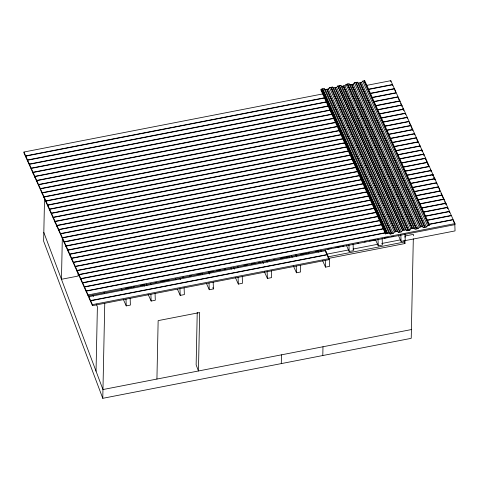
<?xml version="1.0" encoding="UTF-8"?>
<svg xmlns="http://www.w3.org/2000/svg" width="479" height="479" viewBox="0 0 479 479"><rect width="100%" height="100%" fill="white"/><g stroke="black" fill="none" stroke-linecap="round" stroke-linejoin="round"><path stroke-width="0.72" d="M44.541 198.061L43.637 241.2L102.775 398.318L411.227 338.33L413.311 238.817M62.336 237.44L61.462 279.293L78.065 276.066L78.131 273.078M96.04 371.177L97.387 306.901L96.339 304.117M102.775 398.318L104.763 303.267M156.926 379.057L158.148 320.625L199.665 312.553L198.444 370.986L196.139 364.86L197.234 312.344M281.287 363.603L281.472 354.837M322.804 355.526L322.984 346.76M404.402 240.542L404.366 242.003L327.971 256.864M328.552 258.391L404.947 243.536L405.018 240.099M405.072 237.344L405.102 235.973L413.407 234.357L413.377 235.848M322.535 88.98L387.391 233.393L386.026 233.62L385.613 234.105L320.768 89.711L321.181 89.22L324.085 88.657L325.367 89.609L390.211 234.009L393.133 233.441L394.325 232.004L397.235 231.441L398.516 232.393L399.941 232.058M391.606 233.71L326.78 89.286M343.491 86.046L344.892 85.813L346.089 84.376L348.993 83.813L350.275 84.765L351.814 84.436L416.646 228.866L418.041 228.597L419.233 227.16L422.143 226.597L423.424 227.549L426.346 226.98L427.543 225.561L362.693 81.149L364.13 80.933M351.67 84.496L416.514 228.896L415.119 229.166L413.838 228.208L348.993 83.813M355.915 82.526L357.298 82.196L358.579 83.148L360.118 82.819L424.921 227.184M364.226 80.867L364.77 80.741L429.615 225.154L428.992 225.334L364.148 80.945M322.714 88.92L387.529 233.399L388.93 233.051L390.217 233.992M395.876 231.722L331.019 87.31L332.39 87.04L333.671 87.992L398.516 232.393M399.905 232.123L335.108 87.639L400.043 232.093L401.438 231.824L402.629 230.393L404.042 230.171L339.156 85.723L337.785 85.992L336.593 87.429L335.198 87.699M413.838 228.208L410.934 228.776L409.737 230.213L406.815 230.776L341.982 86.364L340.689 85.424L339.324 85.693L404.036 230.189M412.473 228.519L347.622 84.076M416.514 228.896L351.652 84.484M420.772 226.878L355.915 82.502M359.98 82.837L424.813 227.28M335.096 87.657L333.671 87.992M326.846 89.244L328.289 89.04L329.48 87.609L330.851 87.34L395.696 231.74M351.814 84.436L353.197 84.196L354.388 82.765L355.759 82.496L420.634 226.938M424.963 227.22L360.106 82.855L361.501 82.586L362.693 81.149M330.965 87.4L395.81 231.794M343.389 86.034L408.348 230.483L343.395 86.04L341.97 86.382M325.367 89.609L326.762 89.339M23.95 152.029L25.674 155.867L25.71 156.878L23.986 153.041L23.95 152.029L323.307 93.812M366.597 85.394L390.81 80.682L392.535 84.52L392.57 85.531M25.674 155.867L324.295 97.794M368.321 89.232L392.535 84.52M25.788 156.124L27.507 159.962L27.543 160.968L25.824 157.13L25.788 156.124L325.145 97.908M368.435 89.489L392.648 84.777L394.367 88.615L370.159 93.327M27.507 159.962L326.133 101.883M27.62 160.214L29.345 164.052L29.381 165.063L27.662 161.225L27.62 160.214L326.247 102.135M370.273 93.579L394.486 88.866L396.205 92.704L371.991 97.417M29.345 164.052L328.702 105.835M29.459 164.303L31.183 168.141L31.219 169.153L29.494 165.315L29.459 164.303L328.085 106.23M372.105 97.668L396.319 92.962L398.043 96.8L373.83 101.506M31.183 168.141L330.54 109.925M31.297 168.392L33.015 172.23L33.051 173.242L31.333 169.404L31.297 168.392L329.923 110.32M373.943 101.764L398.157 97.051L399.875 100.889L399.917 101.901M33.015 172.23L332.378 114.02M375.668 105.602L399.875 100.889M33.129 172.488L34.853 176.326L34.889 177.332L33.171 173.494L33.129 172.488L332.492 114.271M375.781 105.853L399.995 101.141L401.713 104.979L401.749 105.991M34.853 176.326L334.21 118.109M377.5 109.691L401.713 104.979M34.967 176.577L36.691 180.415L36.727 181.427L35.003 177.589L34.967 176.577L334.324 118.361M377.614 109.942L401.827 105.23L403.552 109.068L403.587 110.08M36.691 180.415L335.312 122.343M379.338 113.78L403.552 109.068M36.805 180.667L38.524 184.505L38.565 185.517L36.841 181.679L36.805 180.667L336.162 122.45M379.452 114.032L403.665 109.32L405.39 113.158L381.176 117.87M38.524 184.505L337.15 126.432M38.643 184.756L40.362 188.594L40.398 189.606L38.679 185.768L38.643 184.756L337.264 126.684M381.29 118.121L405.503 113.409L407.222 117.247L407.258 118.259M40.362 188.594L339.719 130.378M383.008 121.959L407.222 117.247M40.475 188.846L42.2 192.684L42.236 193.696L40.511 189.858L40.475 188.846L339.102 130.773M383.122 122.211L407.336 117.499L409.06 121.343L384.847 126.049M42.2 192.684L341.557 134.467M42.314 192.935L44.032 196.773L44.074 197.785L42.35 193.947L42.314 192.935L340.94 134.862M384.96 126.3L409.174 121.594L410.898 125.432L410.934 126.444M44.032 196.773L343.395 138.557M386.685 130.138L410.898 125.432M44.152 197.025L45.87 200.863L45.906 201.875L44.188 198.037L44.152 197.025L343.509 138.808M386.798 130.39L411.012 125.684L412.73 129.522L412.766 130.533M45.87 200.863L345.227 142.646M388.517 134.228L412.73 129.522M45.984 201.114L47.708 204.952L47.744 205.964L46.02 202.126L45.984 201.114L345.347 142.898M388.637 134.479L412.844 129.773L414.569 133.611L414.604 134.623M47.708 204.952L346.335 146.879M390.355 138.317L414.569 133.611M47.822 205.204L49.541 209.042L49.582 210.053L47.858 206.215L47.822 205.204L347.179 146.987M390.469 138.569L414.682 133.863L416.407 137.701L392.193 142.407M49.541 209.042L348.167 150.969M49.66 209.293L51.379 213.131L51.415 214.143L49.696 210.305L49.66 209.293L349.017 151.077M392.307 142.658L416.52 137.952L418.239 141.79L394.025 146.496M51.379 213.131L350.736 154.915M51.492 213.383L53.217 217.221L53.253 218.232L51.528 214.394L51.492 213.383L350.119 155.31M394.145 146.748L418.353 142.041L420.077 145.879L420.113 146.891L419.251 144.969M53.217 217.221L352.574 159.004M395.864 150.586L420.077 145.879M53.331 217.472L55.055 221.31L55.091 222.322L53.367 218.484L53.331 217.472L351.957 159.399M395.977 150.837L420.191 146.131L421.915 149.969L421.951 150.981M55.055 221.31L354.412 163.094M397.702 154.675L421.915 149.969M55.169 221.561L56.887 225.399L56.923 226.411L55.205 222.573L55.169 221.561L354.526 163.351M397.815 154.933L422.029 150.22L423.747 154.058L423.789 155.07M56.887 225.399L356.244 167.189M399.534 158.771L423.747 154.058M57.001 225.657L58.725 229.495L58.761 230.501L57.043 226.663L57.001 225.657L356.364 167.44M399.654 159.022L423.867 154.31L425.586 158.148L425.621 159.16M58.725 229.495L358.082 171.278M401.372 162.86L425.586 158.148M58.839 229.746L60.564 233.584L60.599 234.596L58.875 230.758L58.839 229.746L358.196 171.53M401.486 163.111L425.699 158.399L427.424 162.237L403.21 166.949M60.564 233.584L359.184 175.512M60.677 233.836L62.396 237.674L62.432 238.686L60.713 234.848L60.677 233.836L360.034 175.619M403.324 167.201L427.537 162.489L429.256 166.327L405.048 171.039M62.396 237.674L361.759 179.457M62.51 237.925L64.234 241.763L64.27 242.775L62.551 238.937L62.51 237.925L361.136 179.853M405.162 171.29L429.376 166.578L431.094 170.416L431.13 171.428L430.274 169.512M64.234 241.763L363.591 183.547M406.881 175.128L431.094 170.416M64.348 242.015L66.072 245.853L66.108 246.865L64.384 243.027L64.348 242.015L362.974 183.942M406.994 175.38L431.208 170.668L432.932 174.512L432.968 175.518L432.393 174.242M66.072 245.853L365.429 187.636M408.719 179.218L432.932 174.512M66.186 246.104L67.904 249.942L67.94 250.954L66.222 247.116L66.186 246.104L365.543 187.888M408.832 179.469L433.046 174.763L434.764 178.601L434.806 179.613M67.904 249.942L366.531 191.869M410.557 183.307L434.764 178.601M68.018 250.2L69.742 254.038L69.778 255.05L68.06 251.212L68.018 250.2L367.381 191.983M410.671 183.565L434.884 178.853L436.603 182.691L436.638 183.702M69.742 254.038L368.369 195.965M412.389 187.403L436.603 182.691M69.856 254.289L71.581 258.133L71.616 259.139L69.892 255.301L69.856 254.289L368.483 196.216M412.503 187.66L436.716 182.948L438.441 186.786L414.227 191.498M71.581 258.133L370.201 200.054M71.694 258.385L73.413 262.223L73.455 263.234L71.73 259.396L71.694 258.385L370.321 200.312M414.341 191.75L438.554 187.044L440.279 190.882L416.065 195.588M73.413 262.223L372.776 204.006M73.532 262.48L75.251 266.318L75.287 267.33L73.568 263.492L73.532 262.48L372.89 204.264M416.179 195.845L440.393 191.139L442.111 194.977L417.898 199.683M75.251 266.318L374.608 208.102M75.365 266.575L77.089 270.413L77.125 271.425L75.401 267.587L75.365 266.575L373.991 208.503M418.017 199.941L442.231 195.228L443.949 199.072L443.985 200.078M77.089 270.413L376.446 212.197M419.736 203.779L443.949 199.072M77.203 270.665L78.927 274.503L78.963 275.515L77.239 271.677L77.203 270.665L376.56 212.448M419.849 204.03L444.063 199.324L445.787 203.162L445.823 204.174M78.927 274.503L378.284 216.286M421.574 207.868L445.787 203.162M79.041 274.754L80.759 278.592L80.795 279.604L79.077 275.766L79.041 274.754L378.398 216.538M421.688 208.12L445.901 203.413L447.62 207.251L447.661 208.263M80.759 278.592L379.386 220.52M423.412 211.958L447.62 207.251M80.873 278.844L82.598 282.682L82.633 283.694L80.915 279.856L80.873 278.844L380.236 220.627M423.526 212.209L447.739 207.503L449.458 211.341L425.244 216.047M82.598 282.682L381.224 224.609M82.711 282.933L84.436 286.771L84.472 287.783L82.747 283.945L82.711 282.933L381.338 224.861M425.358 216.298L449.571 211.592L451.296 215.43L427.082 220.136M84.436 286.771L383.793 228.555M84.549 287.023L86.268 290.861L86.304 291.873L84.585 288.035L84.549 287.023L383.17 228.95M427.196 220.388L451.41 215.682L453.128 219.52L428.921 224.226M86.268 290.861L385.631 232.644M429.034 224.477L453.248 219.771L454.966 223.609L455.002 224.621L88.142 295.962L86.424 292.124L86.382 291.112L385.008 233.039M404.162 230.094L405.533 229.824L406.815 230.776M428.95 225.328L427.537 225.543L426.334 226.968L361.489 82.574M86.382 291.112L88.106 294.95L454.966 223.609M125.767 288.346L131.641 287.202M133.114 286.915L134.581 286.628M140.461 285.484L144.131 284.771M155.148 282.628L156.621 282.347M160.291 281.628L166.165 280.484M167.638 280.203L169.105 279.916M182.331 277.347L183.798 277.06M189.672 275.916L191.145 275.629M197.019 274.485L200.695 273.772M209.509 272.06L213.179 271.342M216.855 270.629L220.526 269.916M224.202 269.204L225.669 268.917M244.033 265.342L247.703 264.63M251.379 263.917L255.05 263.205M258.726 262.486L260.193 262.205M266.803 260.917L269.743 260.342M273.413 259.63L274.886 259.343M280.76 258.205L284.436 257.486M285.903 257.205L289.573 256.487M295.453 255.343L296.92 255.062M300.596 254.343L306.47 253.199M307.943 252.918L309.41 252.631M315.284 251.487L318.96 250.774M327.774 249.062L331.444 248.344M335.12 247.631L340.994 246.487M342.467 246.2L343.934 245.919M357.154 243.344L358.627 243.063M364.501 241.919L365.974 241.632M369.644 240.919L375.524 239.775M384.338 238.057L388.008 237.344M391.684 236.632L393.151 236.345M88.866 296.717L325.498 250.703L327.223 254.541L90.585 300.555L88.866 296.717L88.902 297.728L90.627 301.566L90.585 300.555M326.564 254.223L348.604 249.942M353.011 249.08L377.985 244.224M381.655 243.512L400.755 239.799M322.457 260.331L325.516 267.138L329.666 266.33L329.42 259.582L92.459 305.662L90.741 301.824L90.705 300.812L327.337 254.792L329.061 258.63L329.097 259.642L327.947 257.085M346.437 245.374L349.185 251.499L353.34 250.691L353.089 243.943M375.805 240.404L378.248 245.847L382.398 245.038L382.152 238.291M398.636 235.961L401.079 241.404L455.05 230.908L454.805 224.166M90.705 300.812L92.423 304.65L329.061 258.63M123.492 299.764L126.24 305.889L130.396 305.081L130.144 298.333M148.101 294.244L151.154 301.046L155.304 300.237L155.058 293.489M177.464 289.268L180.212 295.393L184.361 294.585L184.116 287.837M206.527 283.622L209.275 289.741L213.424 288.933L213.179 282.185M235.279 277.287L238.332 284.089L242.482 283.281L242.236 276.539M264.336 271.635L267.396 278.437L271.545 277.634L271.3 270.886M293.399 265.983L296.453 272.791L300.602 271.982L300.357 265.234M411.413 329.564L102.955 389.553L43.823 232.435M390.211 234.009L388.924 233.069L324.085 88.657M326.87 89.268L391.732 233.686M408.324 230.435L343.503 86.082M364.07 80.897L428.909 225.298M427.418 163.171L428.28 165.087M358.585 83.136L423.424 227.549M357.298 82.196L422.137 226.609M354.388 82.765L419.245 227.172M353.191 84.184L418.041 228.597M350.281 84.753L415.119 229.166M346.089 84.376L410.94 228.788M344.886 85.801L409.737 230.213M340.689 85.424L405.527 229.842M336.581 87.418L401.438 231.824M332.39 87.04L397.223 231.453M329.48 87.609L394.337 232.016M328.283 89.028L393.133 233.441M326.894 89.31L391.738 233.71M386.23 233.578L321.385 89.178L386.23 233.59M321.181 89.22L386.032 233.632M325.139 250.056L329.42 259.582M320.685 250.182L321.295 251.541M318.182 250.81L318.792 252.17M295.777 255.026L296.387 256.385M291.621 255.834L292.232 257.193M289.124 256.463L289.735 257.822M266.713 260.678L267.324 262.037M262.564 261.486L263.48 263.528M237.656 266.33L238.267 267.689M233.806 267.815L234.417 269.174M231.004 267.761L231.614 269.126M208.593 271.982L209.509 274.018M212.814 287.574L213.424 288.933M201.94 273.413L202.551 274.772M179.841 278.311L180.451 279.67M175.38 278.437L175.991 279.802M150.472 283.281L151.083 284.646M146.323 284.089L146.933 285.448M143.82 284.718L144.43 286.077M121.415 288.933L122.025 290.292M395.666 92.441L394.486 88.866M398.193 98.063L399.055 99.985M400.606 103.434L401.462 105.35M402.725 108.164L403.3 109.44M409.21 122.6L410.072 124.522M411.335 127.33L411.91 128.612M416.844 139.605L418.275 142.802M426.023 160.052L427.172 162.609M427.861 164.141L428.723 166.063M433.657 177.05L434.519 178.972M439.74 190.612L438.554 187.044M441.003 193.426L442.147 195.989M442.267 196.24L443.123 198.162M444.674 201.611L445.536 203.533M453.284 220.783L454.146 222.699M326.684 254.271L325.498 250.703M104.033 292.298L104.644 293.663M403.923 240.811L404.947 243.536M92.932 295.07L93.459 296.459M449.571 211.592L449.607 212.604M447.739 207.503L447.775 208.515M445.901 203.413L445.937 204.425M436.716 182.948L436.758 183.96M434.884 178.853L434.92 179.864M433.046 174.763L433.082 175.769M427.537 162.489L427.573 163.501M425.699 158.399L425.735 159.411M423.867 154.31L423.903 155.322M422.029 150.22L422.065 151.232M416.52 137.952L416.556 138.964M414.682 133.863L414.718 134.874M405.503 113.409L405.539 114.421M403.665 109.32L403.701 110.332M401.827 105.23L401.863 106.242M404.983 233.854L405.234 240.602M400.833 234.656L401.079 241.404M392.648 84.777L392.684 85.789M390.81 80.682L390.846 81.693M378.003 239.099L378.248 245.847M348.94 244.751L349.185 251.499M325.265 260.39L325.516 267.138M296.208 266.043L296.453 272.791M267.144 271.689L267.396 278.437M238.087 277.341L238.332 284.089M209.024 282.993L209.275 289.741M179.966 288.645L180.212 295.393M150.903 294.298L151.154 301.046M125.995 299.141L126.24 305.889M92.423 304.65L92.459 305.662M88.106 294.95L88.142 295.962M347.455 84.154L412.287 228.525L347.461 84.112M402.635 230.405L337.791 86.004L402.629 230.393"/></g></svg>
